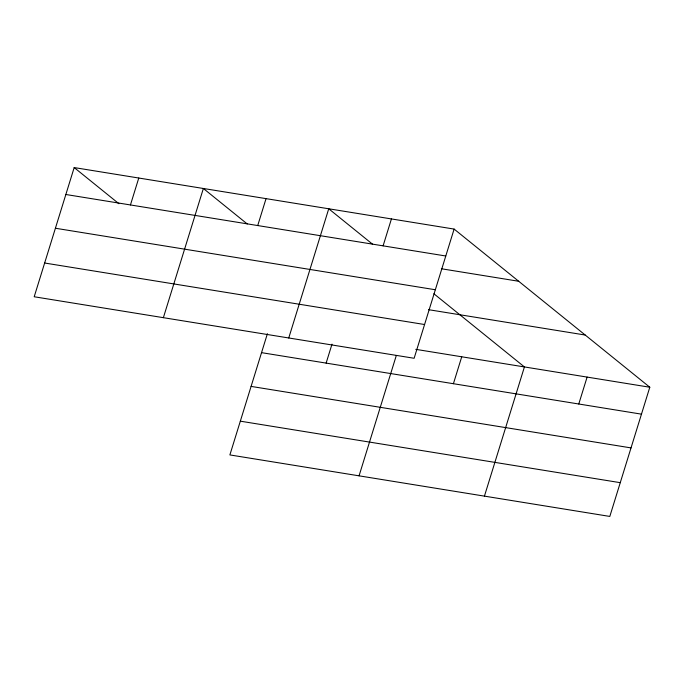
<?xml version="1.0" encoding="UTF-8"?>
<svg xmlns="http://www.w3.org/2000/svg" width="684" height="684" viewBox="0 0 684 684"><rect width="100%" height="100%" fill="white"/><g stroke="black" fill="none" stroke-linecap="round" stroke-linejoin="round"><path stroke-width="1.03" d="M74.188 167.571L34.2 296.762L414.128 358.271L454.116 229.08L74.188 167.571L118.896 203.704M130.447 204.952L138.775 178.028M163.373 317.675L203.37 188.485L247.24 223.95M257.723 225.558L266.05 198.634M267.401 333.707L229.884 454.92L609.812 516.429L649.8 387.238L454.116 229.08M288.751 337.973L328.739 208.782L372.618 244.248M326.131 363.11L331.997 344.163M383.1 245.847L391.428 218.931M359.057 475.833L396.275 355.62M453.406 383.715L461.734 356.791M484.434 496.131L524.423 366.94L433.887 293.761M578.775 404.005L587.111 377.089M65.861 194.495L445.78 255.996M441.377 268.752L518.694 281.269M55.413 228.242L435.34 289.751M428.509 309.672L585.222 335.04M44.648 263.015L424.576 324.524M415.769 349.344L649.8 387.238M261.544 352.653L641.464 414.153M251.096 386.4L631.016 447.9M240.332 421.173L620.26 482.673"/></g></svg>
